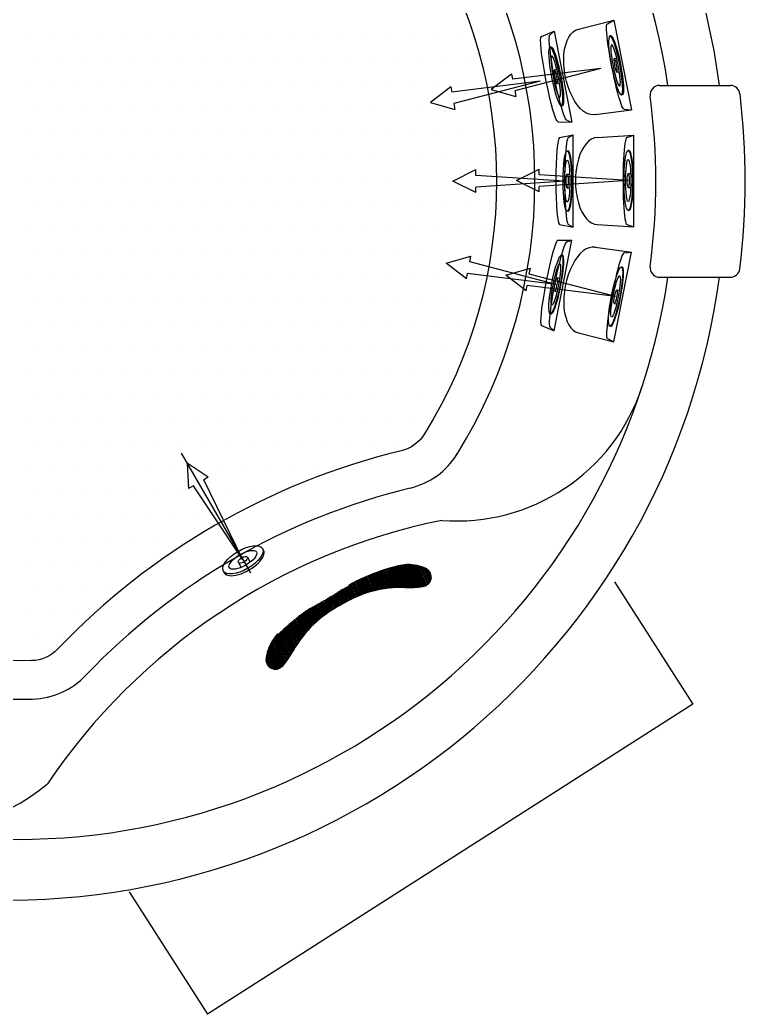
# Model space of a CAD drawing. Header units: millimetres. Extents: x -1265.24 to -1263.72, y 2199.3 to 2201.04.
# Drawn here: x -1264.475 to -1263.719, y 2199.305 to 2200.341 of the extents above; entities that cross this region are included whole.
import ezdxf

# ---------------------------------------------------------------- set-up
doc = ezdxf.new("R2010")
doc.units = ezdxf.units.MM
doc.header["$LTSCALE"] = 10
doc.linetypes.add('HIDDEN', pattern=[0.375, 0.25, -0.125])
for name, color, linetype in [('CONTOR05', 7, 'Continuous'), ('jacuzzi', 1, 'Continuous'), ('LCOTA02', 1, 'Continuous')]:
    doc.layers.add(name, color=color, linetype=linetype)

# ---------------------------------------------------------------- blocks, each defined once
blk = doc.blocks.new('A$C37FA7AEC')
at = {"layer": 'LCOTA02'}
for p, q in [((1.014, 4.714), (1.226, 4.714)), ((1.226, 2.901), (0.633, 2.901)), ((1.226, 1.813), (0.633, 1.813)), ((1.014, 0), (1.226, 0))]:
    blk.add_line(p, q, dxfattribs=at)
for centre, major_axis, ratio, start_param, end_param in [((1.014, 2.357), (0, 2.357), 0.431953, 6.283185, 9.424778), ((1.226, 2.357), (0, -0.544), 0.461888, -3.141592653589793, 3.141592653589793)]:
    blk.add_ellipse(centre, major_axis=major_axis, ratio=ratio, start_param=start_param, end_param=end_param, dxfattribs=at)
for major_axis, ratio in [((0, 2.357), 0.431953), ((0, 1.646), 0.381644)]:
    blk.add_ellipse((1.226, 2.357), major_axis=major_axis, ratio=ratio, dxfattribs=at)
blk = doc.blocks.new('A$C6134645C')
at = {"layer": 'CONTOR05', "rotation": 179.9999999999999}
blk.add_blockref('A$C37FA7AEC', (2.243, 4.714), dxfattribs=at)

msp = doc.modelspace()

# ---------------------------------------------------------------- linework, layer by layer
at = {"layer": 'jacuzzi'}
for p, q in [((-1263.8929, 2200.3315), (-1263.8559, 2200.3411)), ((-1263.8627, 2200.3373), (-1263.8559, 2200.3411)), ((-1263.8559, 2200.3411), (-1263.8377, 2200.2474)), ((-1264.4686, 2200.3207), (-1264.4686, 2200.3207)), ((-1264.4436, 2200.3207), (-1264.4436, 2200.3207)), ((-1264.4186, 2200.3207), (-1264.4186, 2200.3207)), ((-1264.3936, 2200.3207), (-1264.3936, 2200.3207)), ((-1264.3686, 2200.3207), (-1264.3686, 2200.3207)), ((-1264.3436, 2200.3207), (-1264.3436, 2200.3207)), ((-1264.3186, 2200.3207), (-1264.3186, 2200.3207)), ((-1264.2936, 2200.3207), (-1264.2936, 2200.3207)), ((-1264.2686, 2200.3207), (-1264.2686, 2200.3207)), ((-1264.2436, 2200.3207), (-1264.2436, 2200.3207)), ((-1264.2186, 2200.3207), (-1264.2186, 2200.3207)), ((-1264.1936, 2200.3207), (-1264.1936, 2200.3207)), ((-1264.1686, 2200.3207), (-1264.1686, 2200.3207)), ((-1264.1436, 2200.3207), (-1264.1436, 2200.3207)), ((-1264.1186, 2200.3207), (-1264.1186, 2200.3207)), ((-1264.0936, 2200.3207), (-1264.0936, 2200.3207)), ((-1264.0686, 2200.3207), (-1264.0686, 2200.3207)), ((-1264.0436, 2200.3207), (-1264.0436, 2200.3207)), ((-1264.0186, 2200.3207), (-1264.0186, 2200.3207)), ((-1263.9314, 2200.324), (-1263.9182, 2200.3295)), ((-1263.9224, 2200.3257), (-1263.9182, 2200.3295)), ((-1263.9182, 2200.3295), (-1263.8998, 2200.2348)), ((-1264.4561, 2200.2957), (-1264.4561, 2200.2957)), ((-1264.4311, 2200.2957), (-1264.4311, 2200.2957)), ((-1264.4061, 2200.2957), (-1264.4061, 2200.2957)), ((-1264.3811, 2200.2957), (-1264.3811, 2200.2957)), ((-1264.3561, 2200.2957), (-1264.3561, 2200.2957)), ((-1264.3311, 2200.2957), (-1264.3311, 2200.2957)), ((-1264.3061, 2200.2957), (-1264.3061, 2200.2957)), ((-1264.2811, 2200.2957), (-1264.2811, 2200.2957)), ((-1264.2561, 2200.2957), (-1264.2561, 2200.2957)), ((-1264.2311, 2200.2957), (-1264.2311, 2200.2957)), ((-1264.2061, 2200.2957), (-1264.2061, 2200.2957)), ((-1264.1811, 2200.2957), (-1264.1811, 2200.2957)), ((-1264.1561, 2200.2957), (-1264.1561, 2200.2957)), ((-1264.1311, 2200.2957), (-1264.1311, 2200.2957)), ((-1264.1061, 2200.2957), (-1264.1061, 2200.2957)), ((-1264.0811, 2200.2957), (-1264.0811, 2200.2957)), ((-1264.0561, 2200.2957), (-1264.0561, 2200.2957)), ((-1264.0311, 2200.2957), (-1264.0311, 2200.2957)), ((-1264.0061, 2200.2957), (-1264.0061, 2200.2957)), ((-1263.8695, 2200.2908), (-1263.9616, 2200.2794)), ((-1263.8695, 2200.2908), (-1263.9593, 2200.2673)), ((-1263.9626, 2200.2847), (-1263.9838, 2200.2686)), ((-1263.9626, 2200.2847), (-1263.9616, 2200.2794)), ((-1264.4686, 2200.2707), (-1264.4686, 2200.2707)), ((-1264.4436, 2200.2707), (-1264.4436, 2200.2707)), ((-1264.4186, 2200.2707), (-1264.4186, 2200.2707)), ((-1264.3936, 2200.2707), (-1264.3936, 2200.2707)), ((-1264.3686, 2200.2707), (-1264.3686, 2200.2707)), ((-1264.3436, 2200.2707), (-1264.3436, 2200.2707)), ((-1264.3186, 2200.2707), (-1264.3186, 2200.2707)), ((-1264.2936, 2200.2707), (-1264.2936, 2200.2707)), ((-1264.2686, 2200.2707), (-1264.2686, 2200.2707)), ((-1264.2436, 2200.2707), (-1264.2436, 2200.2707)), ((-1264.2186, 2200.2707), (-1264.2186, 2200.2707)), ((-1264.1936, 2200.2707), (-1264.1936, 2200.2707)), ((-1264.1686, 2200.2707), (-1264.1686, 2200.2707)), ((-1264.1436, 2200.2707), (-1264.1436, 2200.2707)), ((-1264.1186, 2200.2707), (-1264.1186, 2200.2707)), ((-1264.0936, 2200.2707), (-1264.0936, 2200.2707)), ((-1264.0686, 2200.2707), (-1264.0686, 2200.2707)), ((-1264.026, 2200.2714), (-1264.0472, 2200.2553)), ((-1264.0436, 2200.2707), (-1264.0436, 2200.2707)), ((-1264.026, 2200.2714), (-1264.025, 2200.2661)), ((-1263.9329, 2200.2775), (-1264.025, 2200.2661)), ((-1263.9329, 2200.2775), (-1264.0227, 2200.254)), ((-1264.0186, 2200.2707), (-1264.0186, 2200.2707)), ((-1263.9936, 2200.2707), (-1263.9936, 2200.2707)), ((-1263.9838, 2200.2686), (-1263.9582, 2200.2613)), ((-1263.8083, 2200.273), (-1263.7346, 2200.273)), ((-1263.9593, 2200.2673), (-1263.9582, 2200.2613)), ((-1264.0472, 2200.2553), (-1264.0216, 2200.248)), ((-1264.0227, 2200.254), (-1264.0216, 2200.248)), ((-1263.8756, 2200.2425), (-1263.8377, 2200.2474)), ((-1263.8454, 2200.2483), (-1263.8377, 2200.2474)), ((-1264.4561, 2200.2457), (-1264.4561, 2200.2457)), ((-1264.4311, 2200.2457), (-1264.4311, 2200.2457)), ((-1264.4061, 2200.2457), (-1264.4061, 2200.2457)), ((-1264.3811, 2200.2457), (-1264.3811, 2200.2457)), ((-1264.3561, 2200.2457), (-1264.3561, 2200.2457)), ((-1264.3311, 2200.2457), (-1264.3311, 2200.2457)), ((-1264.3061, 2200.2457), (-1264.3061, 2200.2457)), ((-1264.2811, 2200.2457), (-1264.2811, 2200.2457)), ((-1264.2561, 2200.2457), (-1264.2561, 2200.2457)), ((-1264.2311, 2200.2457), (-1264.2311, 2200.2457)), ((-1264.2061, 2200.2457), (-1264.2061, 2200.2457)), ((-1264.1811, 2200.2457), (-1264.1811, 2200.2457)), ((-1264.1561, 2200.2457), (-1264.1561, 2200.2457)), ((-1264.1311, 2200.2457), (-1264.1311, 2200.2457)), ((-1264.1061, 2200.2457), (-1264.1061, 2200.2457)), ((-1264.0811, 2200.2457), (-1264.0811, 2200.2457)), ((-1264.0561, 2200.2457), (-1264.0561, 2200.2457)), ((-1264.0311, 2200.2457), (-1264.0311, 2200.2457)), ((-1264.0061, 2200.2457), (-1264.0061, 2200.2457)), ((-1263.9141, 2200.235), (-1263.8998, 2200.2348)), ((-1263.9051, 2200.2367), (-1263.8998, 2200.2348)), ((-1264.4686, 2200.2207), (-1264.4686, 2200.2207)), ((-1264.4436, 2200.2207), (-1264.4436, 2200.2207)), ((-1264.4186, 2200.2207), (-1264.4186, 2200.2207)), ((-1264.3936, 2200.2207), (-1264.3936, 2200.2207)), ((-1264.3686, 2200.2207), (-1264.3686, 2200.2207)), ((-1264.3436, 2200.2207), (-1264.3436, 2200.2207)), ((-1264.3186, 2200.2207), (-1264.3186, 2200.2207)), ((-1264.2936, 2200.2207), (-1264.2936, 2200.2207)), ((-1264.2686, 2200.2207), (-1264.2686, 2200.2207)), ((-1264.2436, 2200.2207), (-1264.2436, 2200.2207)), ((-1264.2186, 2200.2207), (-1264.2186, 2200.2207)), ((-1264.1936, 2200.2207), (-1264.1936, 2200.2207)), ((-1264.1686, 2200.2207), (-1264.1686, 2200.2207)), ((-1264.1436, 2200.2207), (-1264.1436, 2200.2207)), ((-1264.1186, 2200.2207), (-1264.1186, 2200.2207)), ((-1264.0936, 2200.2207), (-1264.0936, 2200.2207)), ((-1264.0686, 2200.2207), (-1264.0686, 2200.2207)), ((-1264.0436, 2200.2207), (-1264.0436, 2200.2207)), ((-1264.0186, 2200.2207), (-1264.0186, 2200.2207)), ((-1263.9936, 2200.2207), (-1263.9936, 2200.2207)), ((-1263.9125, 2200.2187), (-1263.8985, 2200.2216)), ((-1263.9034, 2200.2187), (-1263.8985, 2200.2216)), ((-1263.8985, 2200.1251), (-1263.8985, 2200.2216)), ((-1263.8733, 2200.2187), (-1263.8351, 2200.221)), ((-1263.8425, 2200.2187), (-1263.8351, 2200.221)), ((-1263.8351, 2200.1256), (-1263.8351, 2200.221)), ((-1264.4561, 2200.1957), (-1264.4561, 2200.1957)), ((-1264.4311, 2200.1957), (-1264.4311, 2200.1957)), ((-1264.4061, 2200.1957), (-1264.4061, 2200.1957)), ((-1264.3811, 2200.1957), (-1264.3811, 2200.1957)), ((-1264.3561, 2200.1957), (-1264.3561, 2200.1957)), ((-1264.3311, 2200.1957), (-1264.3311, 2200.1957)), ((-1264.3061, 2200.1957), (-1264.3061, 2200.1957)), ((-1264.2811, 2200.1957), (-1264.2811, 2200.1957)), ((-1264.2561, 2200.1957), (-1264.2561, 2200.1957)), ((-1264.2311, 2200.1957), (-1264.2311, 2200.1957)), ((-1264.2061, 2200.1957), (-1264.2061, 2200.1957)), ((-1264.1811, 2200.1957), (-1264.1811, 2200.1957)), ((-1264.1561, 2200.1957), (-1264.1561, 2200.1957)), ((-1264.1311, 2200.1957), (-1264.1311, 2200.1957)), ((-1264.1061, 2200.1957), (-1264.1061, 2200.1957)), ((-1264.0811, 2200.1957), (-1264.0811, 2200.1957)), ((-1264.0561, 2200.1957), (-1264.0561, 2200.1957)), ((-1264.0311, 2200.1957), (-1264.0311, 2200.1957)), ((-1264.0061, 2200.1957), (-1264.0061, 2200.1957)), ((-1264.0238, 2200.1733), (-1264, 2200.1853)), ((-1264, 2200.1792), (-1264, 2200.1853)), ((-1263.9576, 2200.1738), (-1263.9338, 2200.1858)), ((-1263.9338, 2200.1797), (-1263.9338, 2200.1858)), ((-1263.9073, 2200.1733), (-1264, 2200.1792)), ((-1263.8411, 2200.1738), (-1263.9338, 2200.1797)), ((-1264.4686, 2200.1707), (-1264.4686, 2200.1707)), ((-1264.4436, 2200.1707), (-1264.4436, 2200.1707)), ((-1264.4186, 2200.1707), (-1264.4186, 2200.1707)), ((-1264.3936, 2200.1707), (-1264.3936, 2200.1707)), ((-1264.3686, 2200.1707), (-1264.3686, 2200.1707)), ((-1264.3436, 2200.1707), (-1264.3436, 2200.1707)), ((-1264.3186, 2200.1707), (-1264.3186, 2200.1707)), ((-1264.2936, 2200.1707), (-1264.2936, 2200.1707)), ((-1264.2686, 2200.1707), (-1264.2686, 2200.1707)), ((-1264.2436, 2200.1707), (-1264.2436, 2200.1707)), ((-1264.2186, 2200.1707), (-1264.2186, 2200.1707)), ((-1264.1936, 2200.1707), (-1264.1936, 2200.1707)), ((-1264.1686, 2200.1707), (-1264.1686, 2200.1707)), ((-1264.1436, 2200.1707), (-1264.1436, 2200.1707)), ((-1264.1186, 2200.1707), (-1264.1186, 2200.1707)), ((-1264.0936, 2200.1707), (-1264.0936, 2200.1707)), ((-1263.9999, 2200.1615), (-1264.0238, 2200.1733)), ((-1263.9073, 2200.1733), (-1263.9999, 2200.167)), ((-1263.9999, 2200.1615), (-1263.9999, 2200.167)), ((-1263.9337, 2200.162), (-1263.9576, 2200.1738)), ((-1263.8411, 2200.1738), (-1263.9337, 2200.1675)), ((-1263.9337, 2200.162), (-1263.9337, 2200.1675)), ((-1264.4561, 2200.1457), (-1264.4561, 2200.1457)), ((-1264.4311, 2200.1457), (-1264.4311, 2200.1457)), ((-1264.4061, 2200.1457), (-1264.4061, 2200.1457)), ((-1264.3811, 2200.1457), (-1264.3811, 2200.1457)), ((-1264.3561, 2200.1457), (-1264.3561, 2200.1457)), ((-1264.3311, 2200.1457), (-1264.3311, 2200.1457)), ((-1264.3061, 2200.1457), (-1264.3061, 2200.1457)), ((-1264.2811, 2200.1457), (-1264.2811, 2200.1457)), ((-1264.2561, 2200.1457), (-1264.2561, 2200.1457)), ((-1264.2311, 2200.1457), (-1264.2311, 2200.1457)), ((-1264.2061, 2200.1457), (-1264.2061, 2200.1457)), ((-1264.1811, 2200.1457), (-1264.1811, 2200.1457)), ((-1264.1561, 2200.1457), (-1264.1561, 2200.1457)), ((-1264.1311, 2200.1457), (-1264.1311, 2200.1457)), ((-1264.1061, 2200.1457), (-1264.1061, 2200.1457)), ((-1264.0811, 2200.1457), (-1264.0811, 2200.1457)), ((-1264.0561, 2200.1457), (-1264.0561, 2200.1457)), ((-1264.0311, 2200.1457), (-1264.0311, 2200.1457)), ((-1264.0061, 2200.1457), (-1264.0061, 2200.1457)), ((-1263.9125, 2200.128), (-1263.8985, 2200.1251)), ((-1263.9034, 2200.128), (-1263.8985, 2200.1251)), ((-1263.8733, 2200.128), (-1263.8351, 2200.1256)), ((-1263.8425, 2200.128), (-1263.8351, 2200.1256)), ((-1264.4686, 2200.1207), (-1264.4686, 2200.1207)), ((-1264.4436, 2200.1207), (-1264.4436, 2200.1207)), ((-1264.4186, 2200.1207), (-1264.4186, 2200.1207)), ((-1264.3936, 2200.1207), (-1264.3936, 2200.1207)), ((-1264.3686, 2200.1207), (-1264.3686, 2200.1207)), ((-1264.3436, 2200.1207), (-1264.3436, 2200.1207)), ((-1264.3186, 2200.1207), (-1264.3186, 2200.1207)), ((-1264.2936, 2200.1207), (-1264.2936, 2200.1207)), ((-1264.2686, 2200.1207), (-1264.2686, 2200.1207)), ((-1264.2436, 2200.1207), (-1264.2436, 2200.1207)), ((-1264.2186, 2200.1207), (-1264.2186, 2200.1207)), ((-1264.1936, 2200.1207), (-1264.1936, 2200.1207)), ((-1264.1686, 2200.1207), (-1264.1686, 2200.1207)), ((-1264.1436, 2200.1207), (-1264.1436, 2200.1207)), ((-1264.1186, 2200.1207), (-1264.1186, 2200.1207)), ((-1264.0936, 2200.1207), (-1264.0936, 2200.1207)), ((-1264.0686, 2200.1207), (-1264.0686, 2200.1207)), ((-1264.0436, 2200.1207), (-1264.0436, 2200.1207)), ((-1264.0186, 2200.1207), (-1264.0186, 2200.1207)), ((-1263.9936, 2200.1207), (-1263.9936, 2200.1207)), ((-1263.9182, 2200.0171), (-1263.8998, 2200.1118)), ((-1263.9141, 2200.1117), (-1263.8998, 2200.1118)), ((-1263.9051, 2200.1099), (-1263.8998, 2200.1118)), ((-1263.8756, 2200.1042), (-1263.8377, 2200.0992)), ((-1264.4561, 2200.0957), (-1264.4561, 2200.0957)), ((-1264.4311, 2200.0957), (-1264.4311, 2200.0957)), ((-1264.4061, 2200.0957), (-1264.4061, 2200.0957)), ((-1264.3811, 2200.0957), (-1264.3811, 2200.0957)), ((-1264.3561, 2200.0957), (-1264.3561, 2200.0957)), ((-1264.3311, 2200.0957), (-1264.3311, 2200.0957)), ((-1264.3061, 2200.0957), (-1264.3061, 2200.0957)), ((-1264.2811, 2200.0957), (-1264.2811, 2200.0957)), ((-1264.2561, 2200.0957), (-1264.2561, 2200.0957)), ((-1264.2311, 2200.0957), (-1264.2311, 2200.0957)), ((-1264.2061, 2200.0957), (-1264.2061, 2200.0957)), ((-1264.1811, 2200.0957), (-1264.1811, 2200.0957)), ((-1264.1561, 2200.0957), (-1264.1561, 2200.0957)), ((-1264.1311, 2200.0957), (-1264.1311, 2200.0957)), ((-1264.1061, 2200.0957), (-1264.1061, 2200.0957)), ((-1264.0811, 2200.0957), (-1264.0811, 2200.0957)), ((-1264.0561, 2200.0957), (-1264.0561, 2200.0957)), ((-1264.0311, 2200.0957), (-1264.0311, 2200.0957)), ((-1264.0307, 2200.0876), (-1264.0051, 2200.0949)), ((-1264.0062, 2200.0889), (-1264.0051, 2200.0949)), ((-1264.0061, 2200.0957), (-1264.0061, 2200.0957)), ((-1263.8559, 2200.0055), (-1263.8377, 2200.0992)), ((-1263.8454, 2200.0983), (-1263.8377, 2200.0992)), ((-1264.0095, 2200.0715), (-1264.0307, 2200.0876)), ((-1263.9164, 2200.0654), (-1264.0062, 2200.0889)), ((-1263.9685, 2200.075), (-1263.9429, 2200.0823)), ((-1263.9441, 2200.0763), (-1263.9429, 2200.0823)), ((-1264.0095, 2200.0715), (-1264.0085, 2200.0769)), ((-1263.9164, 2200.0654), (-1264.0085, 2200.0769)), ((-1263.9473, 2200.0589), (-1263.9685, 2200.075)), ((-1263.8542, 2200.0528), (-1263.9441, 2200.0763)), ((-1263.8083, 2200.073), (-1263.7347, 2200.073)), ((-1264.4686, 2200.0707), (-1264.4686, 2200.0707)), ((-1264.4436, 2200.0707), (-1264.4436, 2200.0707)), ((-1264.4186, 2200.0707), (-1264.4186, 2200.0707)), ((-1264.3936, 2200.0707), (-1264.3936, 2200.0707)), ((-1264.3686, 2200.0707), (-1264.3686, 2200.0707)), ((-1264.3436, 2200.0707), (-1264.3436, 2200.0707)), ((-1264.3186, 2200.0707), (-1264.3186, 2200.0707)), ((-1264.2936, 2200.0707), (-1264.2936, 2200.0707)), ((-1264.2686, 2200.0707), (-1264.2686, 2200.0707)), ((-1264.2436, 2200.0707), (-1264.2436, 2200.0707)), ((-1264.2186, 2200.0707), (-1264.2186, 2200.0707)), ((-1264.1936, 2200.0707), (-1264.1936, 2200.0707)), ((-1264.1686, 2200.0707), (-1264.1686, 2200.0707)), ((-1264.1436, 2200.0707), (-1264.1436, 2200.0707)), ((-1264.1186, 2200.0707), (-1264.1186, 2200.0707)), ((-1264.0936, 2200.0707), (-1264.0936, 2200.0707)), ((-1264.0686, 2200.0707), (-1264.0686, 2200.0707)), ((-1264.0436, 2200.0707), (-1264.0436, 2200.0707)), ((-1264.0186, 2200.0707), (-1264.0186, 2200.0707)), ((-1263.9936, 2200.0707), (-1263.9936, 2200.0707)), ((-1263.9473, 2200.0589), (-1263.9463, 2200.0643)), ((-1263.8542, 2200.0528), (-1263.9463, 2200.0643)), ((-1264.4561, 2200.0457), (-1264.4561, 2200.0457)), ((-1264.4311, 2200.0457), (-1264.4311, 2200.0457)), ((-1264.4061, 2200.0457), (-1264.4061, 2200.0457)), ((-1264.3811, 2200.0457), (-1264.3811, 2200.0457)), ((-1264.3561, 2200.0457), (-1264.3561, 2200.0457)), ((-1264.3311, 2200.0457), (-1264.3311, 2200.0457)), ((-1264.3061, 2200.0457), (-1264.3061, 2200.0457)), ((-1264.2811, 2200.0457), (-1264.2811, 2200.0457)), ((-1264.2561, 2200.0457), (-1264.2561, 2200.0457)), ((-1264.2311, 2200.0457), (-1264.2311, 2200.0457)), ((-1264.2061, 2200.0457), (-1264.2061, 2200.0457)), ((-1264.1811, 2200.0457), (-1264.1811, 2200.0457)), ((-1264.1561, 2200.0457), (-1264.1561, 2200.0457)), ((-1264.1311, 2200.0457), (-1264.1311, 2200.0457)), ((-1264.1061, 2200.0457), (-1264.1061, 2200.0457)), ((-1264.0811, 2200.0457), (-1264.0811, 2200.0457)), ((-1264.0561, 2200.0457), (-1264.0561, 2200.0457)), ((-1264.0311, 2200.0457), (-1264.0311, 2200.0457)), ((-1264.0061, 2200.0457), (-1264.0061, 2200.0457)), ((-1264.4686, 2200.0207), (-1264.4686, 2200.0207)), ((-1264.4436, 2200.0207), (-1264.4436, 2200.0207)), ((-1264.4186, 2200.0207), (-1264.4186, 2200.0207)), ((-1264.3936, 2200.0207), (-1264.3936, 2200.0207)), ((-1264.3686, 2200.0207), (-1264.3686, 2200.0207)), ((-1264.3436, 2200.0207), (-1264.3436, 2200.0207)), ((-1264.3186, 2200.0207), (-1264.3186, 2200.0207)), ((-1264.2936, 2200.0207), (-1264.2936, 2200.0207)), ((-1264.2686, 2200.0207), (-1264.2686, 2200.0207)), ((-1264.2436, 2200.0207), (-1264.2436, 2200.0207)), ((-1264.2186, 2200.0207), (-1264.2186, 2200.0207)), ((-1264.1936, 2200.0207), (-1264.1936, 2200.0207)), ((-1264.1686, 2200.0207), (-1264.1686, 2200.0207)), ((-1264.1436, 2200.0207), (-1264.1436, 2200.0207)), ((-1264.1186, 2200.0207), (-1264.1186, 2200.0207)), ((-1264.0936, 2200.0207), (-1264.0936, 2200.0207)), ((-1264.0686, 2200.0207), (-1264.0686, 2200.0207)), ((-1264.0436, 2200.0207), (-1264.0436, 2200.0207)), ((-1264.0186, 2200.0207), (-1264.0186, 2200.0207)), ((-1263.9314, 2200.0226), (-1263.9182, 2200.0171)), ((-1263.9224, 2200.0209), (-1263.9182, 2200.0171)), ((-1263.8929, 2200.0152), (-1263.8559, 2200.0055)), ((-1263.8627, 2200.0093), (-1263.8559, 2200.0055)), ((-1264.4561, 2199.9957), (-1264.4561, 2199.9957)), ((-1264.4311, 2199.9957), (-1264.4311, 2199.9957)), ((-1264.4061, 2199.9957), (-1264.4061, 2199.9957)), ((-1264.3811, 2199.9957), (-1264.3811, 2199.9957)), ((-1264.3561, 2199.9957), (-1264.3561, 2199.9957)), ((-1264.3311, 2199.9957), (-1264.3311, 2199.9957)), ((-1264.3061, 2199.9957), (-1264.3061, 2199.9957)), ((-1264.2811, 2199.9957), (-1264.2811, 2199.9957)), ((-1264.2561, 2199.9957), (-1264.2561, 2199.9957)), ((-1264.2311, 2199.9957), (-1264.2311, 2199.9957)), ((-1264.2061, 2199.9957), (-1264.2061, 2199.9957)), ((-1264.1811, 2199.9957), (-1264.1811, 2199.9957)), ((-1264.1561, 2199.9957), (-1264.1561, 2199.9957)), ((-1264.1311, 2199.9957), (-1264.1311, 2199.9957)), ((-1264.1061, 2199.9957), (-1264.1061, 2199.9957)), ((-1264.0811, 2199.9957), (-1264.0811, 2199.9957)), ((-1264.0561, 2199.9957), (-1264.0561, 2199.9957)), ((-1264.0311, 2199.9957), (-1264.0311, 2199.9957)), ((-1264.4686, 2199.9707), (-1264.4686, 2199.9707)), ((-1264.4436, 2199.9707), (-1264.4436, 2199.9707)), ((-1264.4186, 2199.9707), (-1264.4186, 2199.9707)), ((-1264.3936, 2199.9707), (-1264.3936, 2199.9707)), ((-1264.3686, 2199.9707), (-1264.3686, 2199.9707)), ((-1264.3436, 2199.9707), (-1264.3436, 2199.9707)), ((-1264.3186, 2199.9707), (-1264.3186, 2199.9707)), ((-1264.2936, 2199.9707), (-1264.2936, 2199.9707)), ((-1264.2686, 2199.9707), (-1264.2686, 2199.9707)), ((-1264.2436, 2199.9707), (-1264.2436, 2199.9707)), ((-1264.2186, 2199.9707), (-1264.2186, 2199.9707)), ((-1264.1936, 2199.9707), (-1264.1936, 2199.9707)), ((-1264.1686, 2199.9707), (-1264.1686, 2199.9707)), ((-1264.1436, 2199.9707), (-1264.1436, 2199.9707)), ((-1264.1186, 2199.9707), (-1264.1186, 2199.9707)), ((-1264.0936, 2199.9707), (-1264.0936, 2199.9707)), ((-1264.0686, 2199.9707), (-1264.0686, 2199.9707)), ((-1264.0436, 2199.9707), (-1264.0436, 2199.9707)), ((-1264.4561, 2199.9457), (-1264.4561, 2199.9457)), ((-1264.4311, 2199.9457), (-1264.4311, 2199.9457)), ((-1264.4061, 2199.9457), (-1264.4061, 2199.9457)), ((-1264.3811, 2199.9457), (-1264.3811, 2199.9457)), ((-1264.3561, 2199.9457), (-1264.3561, 2199.9457)), ((-1264.3311, 2199.9457), (-1264.3311, 2199.9457)), ((-1264.3061, 2199.9457), (-1264.3061, 2199.9457)), ((-1264.2811, 2199.9457), (-1264.2811, 2199.9457)), ((-1264.2561, 2199.9457), (-1264.2561, 2199.9457)), ((-1264.2311, 2199.9457), (-1264.2311, 2199.9457)), ((-1264.2061, 2199.9457), (-1264.2061, 2199.9457)), ((-1264.1811, 2199.9457), (-1264.1811, 2199.9457)), ((-1264.1561, 2199.9457), (-1264.1561, 2199.9457)), ((-1264.1311, 2199.9457), (-1264.1311, 2199.9457)), ((-1264.1061, 2199.9457), (-1264.1061, 2199.9457)), ((-1264.0811, 2199.9457), (-1264.0811, 2199.9457)), ((-1264.0561, 2199.9457), (-1264.0561, 2199.9457)), ((-1264.4686, 2199.9207), (-1264.4686, 2199.9207)), ((-1264.4436, 2199.9207), (-1264.4436, 2199.9207)), ((-1264.4186, 2199.9207), (-1264.4186, 2199.9207)), ((-1264.3936, 2199.9207), (-1264.3936, 2199.9207)), ((-1264.3686, 2199.9207), (-1264.3686, 2199.9207)), ((-1264.3436, 2199.9207), (-1264.3436, 2199.9207)), ((-1264.3186, 2199.9207), (-1264.3186, 2199.9207)), ((-1264.2936, 2199.9207), (-1264.2936, 2199.9207)), ((-1264.2686, 2199.9207), (-1264.2686, 2199.9207)), ((-1264.2436, 2199.9207), (-1264.2436, 2199.9207)), ((-1264.2186, 2199.9207), (-1264.2186, 2199.9207)), ((-1264.1936, 2199.9207), (-1264.1936, 2199.9207)), ((-1264.1686, 2199.9207), (-1264.1686, 2199.9207)), ((-1264.1436, 2199.9207), (-1264.1436, 2199.9207)), ((-1264.1186, 2199.9207), (-1264.1186, 2199.9207)), ((-1264.0936, 2199.9207), (-1264.0936, 2199.9207)), ((-1264.0686, 2199.9207), (-1264.0686, 2199.9207)), ((-1264.4561, 2199.8957), (-1264.4561, 2199.8957)), ((-1264.4311, 2199.8957), (-1264.4311, 2199.8957)), ((-1264.4061, 2199.8957), (-1264.4061, 2199.8957)), ((-1264.3811, 2199.8957), (-1264.3811, 2199.8957)), ((-1264.3561, 2199.8957), (-1264.3561, 2199.8957)), ((-1264.3311, 2199.8957), (-1264.3311, 2199.8957)), ((-1264.3061, 2199.8957), (-1264.3061, 2199.8957)), ((-1264.2811, 2199.8957), (-1264.2811, 2199.8957)), ((-1264.2561, 2199.8957), (-1264.2561, 2199.8957)), ((-1264.2311, 2199.8957), (-1264.2311, 2199.8957)), ((-1264.2061, 2199.8957), (-1264.2061, 2199.8957)), ((-1264.1811, 2199.8957), (-1264.1811, 2199.8957)), ((-1264.1561, 2199.8957), (-1264.1561, 2199.8957)), ((-1264.1311, 2199.8957), (-1264.1311, 2199.8957)), ((-1264.1061, 2199.8957), (-1264.1061, 2199.8957)), ((-1264.0811, 2199.8957), (-1264.0811, 2199.8957)), ((-1264.3067, 2199.8896), (-1264.2347, 2199.7649)), ((-1264.3007, 2199.8792), (-1264.2992, 2199.8526)), ((-1264.2786, 2199.8644), (-1264.3007, 2199.8792)), ((-1264.4686, 2199.8707), (-1264.4686, 2199.8707)), ((-1264.4436, 2199.8707), (-1264.4436, 2199.8707)), ((-1264.4186, 2199.8707), (-1264.4186, 2199.8707)), ((-1264.3936, 2199.8707), (-1264.3936, 2199.8707)), ((-1264.3686, 2199.8707), (-1264.3686, 2199.8707)), ((-1264.3436, 2199.8707), (-1264.3436, 2199.8707)), ((-1264.3186, 2199.8707), (-1264.3186, 2199.8707)), ((-1264.2936, 2199.8707), (-1264.2936, 2199.8707)), ((-1264.2786, 2199.8644), (-1264.2833, 2199.8617)), ((-1264.2686, 2199.8707), (-1264.2686, 2199.8707)), ((-1264.2436, 2199.8707), (-1264.2436, 2199.8707)), ((-1264.2186, 2199.8707), (-1264.2186, 2199.8707)), ((-1264.1936, 2199.8707), (-1264.1936, 2199.8707)), ((-1264.1686, 2199.8707), (-1264.1686, 2199.8707)), ((-1264.2939, 2199.8557), (-1264.2992, 2199.8526)), ((-1264.2425, 2199.7784), (-1264.2939, 2199.8557)), ((-1264.2425, 2199.7784), (-1264.2833, 2199.8617)), ((-1264.4561, 2199.8457), (-1264.4561, 2199.8457)), ((-1264.4311, 2199.8457), (-1264.4311, 2199.8457)), ((-1264.4061, 2199.8457), (-1264.4061, 2199.8457)), ((-1264.3811, 2199.8457), (-1264.3811, 2199.8457)), ((-1264.3561, 2199.8457), (-1264.3561, 2199.8457)), ((-1264.3311, 2199.8457), (-1264.3311, 2199.8457)), ((-1264.3061, 2199.8457), (-1264.3061, 2199.8457)), ((-1264.2811, 2199.8457), (-1264.2811, 2199.8457)), ((-1264.2561, 2199.8457), (-1264.2561, 2199.8457)), ((-1264.2311, 2199.8457), (-1264.2311, 2199.8457)), ((-1264.4686, 2199.8207), (-1264.4686, 2199.8207)), ((-1264.4436, 2199.8207), (-1264.4436, 2199.8207)), ((-1264.4186, 2199.8207), (-1264.4186, 2199.8207)), ((-1264.3936, 2199.8207), (-1264.3936, 2199.8207)), ((-1264.3686, 2199.8207), (-1264.3686, 2199.8207)), ((-1264.3436, 2199.8207), (-1264.3436, 2199.8207)), ((-1264.3186, 2199.8207), (-1264.3186, 2199.8207)), ((-1264.2936, 2199.8207), (-1264.2936, 2199.8207)), ((-1264.2686, 2199.8207), (-1264.2686, 2199.8207)), ((-1264.4561, 2199.7957), (-1264.4561, 2199.7957)), ((-1264.4311, 2199.7957), (-1264.4311, 2199.7957)), ((-1264.4061, 2199.7957), (-1264.4061, 2199.7957)), ((-1264.3811, 2199.7957), (-1264.3811, 2199.7957)), ((-1264.3561, 2199.7957), (-1264.3561, 2199.7957)), ((-1264.3311, 2199.7957), (-1264.3311, 2199.7957)), ((-1264.3061, 2199.7957), (-1264.3061, 2199.7957)), ((-1264.2378, 2199.7811), (-1264.2348, 2199.776)), ((-1264.221, 2199.7883), (-1264.2221, 2199.7902)), ((-1264.4686, 2199.7707), (-1264.4686, 2199.7707)), ((-1264.4436, 2199.7707), (-1264.4436, 2199.7707)), ((-1264.4186, 2199.7707), (-1264.4186, 2199.7707)), ((-1264.3936, 2199.7707), (-1264.3936, 2199.7707)), ((-1264.3686, 2199.7707), (-1264.3686, 2199.7707)), ((-1264.3436, 2199.7707), (-1264.3436, 2199.7707)), ((-1264.2472, 2199.7757), (-1264.2442, 2199.7705)), ((-1264.0865, 2199.7706), (-1264.0773, 2199.7495)), ((-1264.0852, 2199.7709), (-1264.0759, 2199.7495)), ((-1264.084, 2199.7712), (-1264.0745, 2199.7494)), ((-1264.0828, 2199.7715), (-1264.0732, 2199.7494)), ((-1264.0816, 2199.7719), (-1264.0718, 2199.7494)), ((-1264.0803, 2199.7722), (-1264.0704, 2199.7494)), ((-1264.0791, 2199.7724), (-1264.0691, 2199.7494)), ((-1264.0778, 2199.7727), (-1264.0677, 2199.7495)), ((-1264.0766, 2199.7729), (-1264.0664, 2199.7495)), ((-1264.0753, 2199.7731), (-1264.0651, 2199.7496)), ((-1264.074, 2199.7732), (-1264.0637, 2199.7496)), ((-1264.0727, 2199.7733), (-1264.0624, 2199.7497)), ((-1264.0713, 2199.7734), (-1264.0611, 2199.7499)), ((-1264.07, 2199.7734), (-1264.0598, 2199.75)), ((-1264.0686, 2199.7734), (-1264.0585, 2199.7501)), ((-1264.0672, 2199.7733), (-1264.0572, 2199.7503)), ((-1264.0658, 2199.7731), (-1264.0559, 2199.7504)), ((-1264.0643, 2199.773), (-1264.0546, 2199.7506)), ((-1264.0629, 2199.7727), (-1264.0534, 2199.7509)), ((-1264.0614, 2199.7725), (-1264.0522, 2199.7513)), ((-1264.0599, 2199.7721), (-1264.0511, 2199.7519)), ((-1264.0583, 2199.7717), (-1264.05, 2199.7526)), ((-1264.0568, 2199.7712), (-1264.0491, 2199.7535)), ((-1264.0552, 2199.7707), (-1264.0482, 2199.7546)), ((-1264.2618, 2199.7648), (-1264.2629, 2199.7666)), ((-1264.116, 2199.7601), (-1264.1094, 2199.7451)), ((-1264.1148, 2199.7606), (-1264.1082, 2199.7454)), ((-1264.1137, 2199.7611), (-1264.107, 2199.7457)), ((-1264.1125, 2199.7616), (-1264.1058, 2199.746)), ((-1264.1114, 2199.7621), (-1264.1045, 2199.7463)), ((-1264.1102, 2199.7625), (-1264.1033, 2199.7466)), ((-1264.1091, 2199.763), (-1264.1021, 2199.7469)), ((-1264.1079, 2199.7635), (-1264.1008, 2199.7471)), ((-1264.1067, 2199.7639), (-1264.0996, 2199.7474)), ((-1264.1056, 2199.7644), (-1264.0983, 2199.7476)), ((-1264.1044, 2199.7648), (-1264.097, 2199.7478)), ((-1264.1032, 2199.7652), (-1264.0958, 2199.7481)), ((-1264.102, 2199.7657), (-1264.0945, 2199.7482)), ((-1264.1009, 2199.7661), (-1264.0932, 2199.7484)), ((-1264.0997, 2199.7665), (-1264.0919, 2199.7486)), ((-1264.0985, 2199.7669), (-1264.0906, 2199.7487)), ((-1264.0973, 2199.7673), (-1264.0893, 2199.7489)), ((-1264.0961, 2199.7677), (-1264.088, 2199.749)), ((-1264.0949, 2199.7681), (-1264.0867, 2199.7491)), ((-1264.0937, 2199.7685), (-1264.0854, 2199.7492)), ((-1264.0925, 2199.7688), (-1264.084, 2199.7493)), ((-1264.0913, 2199.7692), (-1264.0827, 2199.7494)), ((-1264.0901, 2199.7696), (-1264.0814, 2199.7494)), ((-1264.0889, 2199.7699), (-1264.08, 2199.7495)), ((-1264.0877, 2199.7703), (-1264.0787, 2199.7495)), ((-1264.0535, 2199.7701), (-1264.0474, 2199.7559)), ((-1264.0519, 2199.7694), (-1264.0467, 2199.7575)), ((-1264.05, 2199.7683), (-1264.0463, 2199.7597)), ((-1264.136, 2199.7498), (-1264.1304, 2199.7369)), ((-1264.1349, 2199.7504), (-1264.1293, 2199.7375)), ((-1264.1339, 2199.7511), (-1264.1282, 2199.738)), ((-1264.1328, 2199.7517), (-1264.1271, 2199.7385)), ((-1264.1317, 2199.7523), (-1264.1259, 2199.7391)), ((-1264.1306, 2199.7529), (-1264.1248, 2199.7396)), ((-1264.1295, 2199.7535), (-1264.1236, 2199.7401)), ((-1264.1283, 2199.7541), (-1264.1225, 2199.7405)), ((-1264.1272, 2199.7547), (-1264.1213, 2199.741)), ((-1264.1261, 2199.7552), (-1264.1202, 2199.7415)), ((-1264.125, 2199.7558), (-1264.119, 2199.7419)), ((-1264.1239, 2199.7564), (-1264.1178, 2199.7424)), ((-1264.1228, 2199.7569), (-1264.1166, 2199.7428)), ((-1264.1216, 2199.7575), (-1264.1154, 2199.7432)), ((-1264.1205, 2199.758), (-1264.1143, 2199.7436)), ((-1264.1194, 2199.7585), (-1264.1131, 2199.744)), ((-1264.1182, 2199.7591), (-1264.1119, 2199.7443)), ((-1264.1171, 2199.7596), (-1264.1107, 2199.7447)), ((-1264.4561, 2199.7457), (-1264.4561, 2199.7457)), ((-1264.4311, 2199.7457), (-1264.4311, 2199.7457)), ((-1264.4061, 2199.7457), (-1264.4061, 2199.7457)), ((-1264.3811, 2199.7457), (-1264.3811, 2199.7457)), ((-1264.1533, 2199.7394), (-1264.148, 2199.7271)), ((-1264.1522, 2199.74), (-1264.1469, 2199.7277)), ((-1264.1511, 2199.7407), (-1264.1458, 2199.7284)), ((-1264.1501, 2199.7413), (-1264.1447, 2199.729)), ((-1264.149, 2199.742), (-1264.1436, 2199.7296)), ((-1264.1479, 2199.7427), (-1264.1425, 2199.7302)), ((-1264.1469, 2199.7433), (-1264.1414, 2199.7308)), ((-1264.1458, 2199.744), (-1264.1403, 2199.7313)), ((-1264.1447, 2199.7447), (-1264.1392, 2199.732)), ((-1264.1436, 2199.7454), (-1264.1381, 2199.7327)), ((-1264.1426, 2199.7461), (-1264.137, 2199.7333)), ((-1264.1415, 2199.7467), (-1264.136, 2199.7339)), ((-1264.1404, 2199.7473), (-1264.1349, 2199.7346)), ((-1264.1393, 2199.748), (-1264.1338, 2199.7352)), ((-1264.1382, 2199.7486), (-1264.1327, 2199.7358)), ((-1264.1371, 2199.7492), (-1264.1315, 2199.7363)), ((-1264.1708, 2199.7294), (-1264.1646, 2199.7151)), ((-1264.1697, 2199.73), (-1264.1636, 2199.7159)), ((-1264.1686, 2199.7306), (-1264.1626, 2199.7168)), ((-1264.1675, 2199.7312), (-1264.1616, 2199.7176)), ((-1264.1664, 2199.7318), (-1264.1605, 2199.7184)), ((-1264.1653, 2199.7324), (-1264.1595, 2199.7192)), ((-1264.1642, 2199.7331), (-1264.1585, 2199.72)), ((-1264.1631, 2199.7337), (-1264.1575, 2199.7207)), ((-1264.162, 2199.7343), (-1264.1564, 2199.7215)), ((-1264.1609, 2199.7349), (-1264.1554, 2199.7222)), ((-1264.1598, 2199.7355), (-1264.1544, 2199.723)), ((-1264.1587, 2199.7362), (-1264.1533, 2199.7237)), ((-1264.1576, 2199.7368), (-1264.1523, 2199.7244)), ((-1264.1566, 2199.7374), (-1264.1512, 2199.7251)), ((-1264.1555, 2199.7381), (-1264.1501, 2199.7258)), ((-1264.1544, 2199.7387), (-1264.1491, 2199.7264)), ((-1264.4686, 2199.7207), (-1264.4686, 2199.7207)), ((-1264.4436, 2199.7207), (-1264.4436, 2199.7207)), ((-1264.4186, 2199.7207), (-1264.4186, 2199.7207)), ((-1264.1865, 2199.7186), (-1264.1787, 2199.7005)), ((-1264.1855, 2199.7194), (-1264.1778, 2199.7016)), ((-1264.1845, 2199.7202), (-1264.1769, 2199.7026)), ((-1264.1835, 2199.721), (-1264.176, 2199.7037)), ((-1264.1824, 2199.7217), (-1264.1751, 2199.7047)), ((-1264.1814, 2199.7225), (-1264.1741, 2199.7057)), ((-1264.1804, 2199.7233), (-1264.1732, 2199.7067)), ((-1264.1793, 2199.724), (-1264.1723, 2199.7077)), ((-1264.1783, 2199.7247), (-1264.1713, 2199.7087)), ((-1264.1773, 2199.7255), (-1264.1704, 2199.7096)), ((-1264.1762, 2199.7262), (-1264.1694, 2199.7106)), ((-1264.1752, 2199.7269), (-1264.1685, 2199.7115)), ((-1264.1741, 2199.7276), (-1264.1675, 2199.7124)), ((-1264.173, 2199.7283), (-1264.1665, 2199.7133)), ((-1264.1719, 2199.7288), (-1264.1655, 2199.7142)), ((-1264.1985, 2199.7085), (-1264.1887, 2199.686)), ((-1264.1975, 2199.7093), (-1264.188, 2199.6874)), ((-1264.1965, 2199.7102), (-1264.1872, 2199.6887)), ((-1264.1955, 2199.7111), (-1264.1863, 2199.6899)), ((-1264.1946, 2199.712), (-1264.1855, 2199.6912)), ((-1264.1936, 2199.7128), (-1264.1847, 2199.6924)), ((-1264.1926, 2199.7137), (-1264.1839, 2199.6936)), ((-1264.1916, 2199.7145), (-1264.183, 2199.6948)), ((-1264.1906, 2199.7153), (-1264.1822, 2199.696)), ((-1264.1896, 2199.7162), (-1264.1813, 2199.6971)), ((-1264.1886, 2199.717), (-1264.1804, 2199.6983)), ((-1264.1875, 2199.7178), (-1264.1796, 2199.6994)), ((-1264.2089, 2199.698), (-1264.1977, 2199.6721)), ((-1264.208, 2199.6991), (-1264.1968, 2199.6733)), ((-1264.2071, 2199.7001), (-1264.196, 2199.6745)), ((-1264.2062, 2199.701), (-1264.1951, 2199.6757)), ((-1264.2052, 2199.702), (-1264.1943, 2199.6769)), ((-1264.2043, 2199.7029), (-1264.1935, 2199.6781)), ((-1264.2033, 2199.7039), (-1264.1927, 2199.6794)), ((-1264.2024, 2199.7048), (-1264.1919, 2199.6807)), ((-1264.2014, 2199.7057), (-1264.1911, 2199.682)), ((-1264.2004, 2199.7067), (-1264.1903, 2199.6833)), ((-1264.1995, 2199.7076), (-1264.1895, 2199.6847)), ((-1264.4561, 2199.6957), (-1264.4561, 2199.6957)), ((-1264.4311, 2199.6957), (-1264.4311, 2199.6957)), ((-1264.2146, 2199.689), (-1264.2043, 2199.6653)), ((-1264.2138, 2199.6905), (-1264.2032, 2199.666)), ((-1264.2131, 2199.6919), (-1264.2022, 2199.6667)), ((-1264.2123, 2199.6933), (-1264.2012, 2199.6676)), ((-1264.2115, 2199.6945), (-1264.2003, 2199.6687)), ((-1264.2107, 2199.6957), (-1264.1994, 2199.6698)), ((-1264.2098, 2199.6969), (-1264.1985, 2199.671)), ((-1264.218, 2199.6782), (-1264.2124, 2199.6651)), ((-1264.2176, 2199.6803), (-1264.2108, 2199.6646)), ((-1264.2171, 2199.6823), (-1264.2093, 2199.6644)), ((-1264.2165, 2199.6841), (-1264.208, 2199.6644)), ((-1264.2159, 2199.6858), (-1264.2067, 2199.6646)), ((-1264.2153, 2199.6875), (-1264.2054, 2199.6649)), ((-1264.2185, 2199.673), (-1264.2164, 2199.6681)), ((-1264.2184, 2199.6759), (-1264.2141, 2199.666))]:
    msp.add_line(p, q, dxfattribs=at)
at = {"layer": 'jacuzzi', "linetype": 'HIDDEN'}
for p, q in [((-1263.8554, 2199.7554), (-1263.7739, 2199.6279)), ((-1263.7739, 2199.6279), (-1264.2795, 2199.3048)), ((-1264.3609, 2199.4323), (-1264.2795, 2199.3048))]:
    msp.add_line(p, q, dxfattribs=at)
at = {"layer": 'jacuzzi', "color": 3}
msp.add_lwpolyline([(-1263.7459, 2200.273, 14.926484), (-1263.746, 2200.073)], format="xyb", dxfattribs=at)
at = {"layer": 'jacuzzi'}
msp.add_lwpolyline([(-1264.0532, 2200.4362, -0.28453), (-1264.0532, 2199.9098, -0.197033), (-1264.0778, 2199.892, 0.143664), (-1264.4352, 2199.6856, -0.197033), (-1264.4629, 2199.6733, -0.256147), (-1264.8913, 2199.8913, -0.150773), (-1264.8983, 2199.9138), (-1264.8983, 2200.0868, -0.364604), (-1264.8734, 2200.1164, 0.841008), (-1264.8734, 2200.2296, -0.364604), (-1264.8983, 2200.2592), (-1264.8983, 2200.4322, -0.150773), (-1264.8913, 2200.4547, -0.256147), (-1264.4629, 2200.6727, -0.197033), (-1264.4352, 2200.6604, 0.143664), (-1264.0778, 2200.454, -0.197033)], format="xyb", close=True, dxfattribs=at)
for centre, radius, start, end in [((-1264.4783, 2200.173), 0.686, 8.3823, 180), ((-1264.4783, 2200.173), 0.54, 328.2347, 31.7653), ((-1263.8083, 2200.263), 0.01, 90, 187.6511), ((-1263.7346, 2200.263), 0.01, 6.7805, 90), ((-1263.7346, 2200.263), 0.01, 6.7805, 90), ((-1264.4783, 2200.173), 0.666, 352.3489, 7.6511), ((-1264.4889, 2200.1733), 0.7697, 353.1727, 6.7805), ((-1264.4783, 2200.173), 0.686, 180, 351.6177), ((-1263.8083, 2200.083), 0.01, 172.3489, 270), ((-1263.7347, 2200.083), 0.01, 270, 353.1727), ((-1264.0196, 2200.0219), 0.203, 265.5535, 341.7683), ((-1264.0872, 2199.9309), 0.08, 283.6492, 328.2347), ((-1264.4783, 2200.173), 0.54, 214.2963, 271.7653), ((-1263.9048, 2199.1797), 0.693, 103.6492, 136.3508), ((-1263.9048, 2199.1797), 0.653, 101.5267, 146.0098), ((-1264.0328, 2199.5732), 0.2045, 103.5768, 119.0819), ((-1264.0698, 2199.7288), 0.0446, 92.5137, 104.4163), ((-1264.0706, 2199.7278), 0.0456, 64.5078, 91.3743), ((-1264.0563, 2199.7605), 0.01, 277.0854, 58.1304), ((-1264.0715, 2199.8671), 0.1177, 269.0195, 278.013), ((-1264.0775, 2199.6317), 0.1178, 88.0549, 122.2321), ((-1264.0873, 2199.6261), 0.1178, 116.7258, 150.903), ((-1264.1745, 2199.6696), 0.0446, 134.5417, 146.4442), ((-1264.1732, 2199.6698), 0.0456, 147.5837, 174.4502), ((-1264.2921, 2199.7423), 0.1177, 320.945, 329.9385), ((-1264.2086, 2199.6744), 0.01, 180.8276, 321.8726), ((-1264.4641, 2199.7132), 0.08, 271.7653, 316.3508), ((-1264.5768, 2199.7002), 0.203, 258.2317, 310.0367)]:
    msp.add_arc(centre, radius, start, end, dxfattribs=at)
at = {"layer": 'jacuzzi', "extrusion": (0, 0, -1)}
for centre, major_axis, ratio, start_param, end_param in [((-1263.8843, 2200.287), (0.0087, -0.0445), 0.501696, 0, 3.141593), ((-1263.8541, 2200.2928), (0.0087, -0.0445), 0.087369, 0, 3.141593), ((-1263.9228, 2200.2795), (-0.0087, 0.0445), 0.08892, 3.141593, 6.283185), ((-1263.9138, 2200.2812), (0.0087, -0.0445), 0.087369, 0, 3.141593)]:
    msp.add_ellipse(centre, major_axis=major_axis, ratio=ratio, start_param=start_param, end_param=end_param, dxfattribs=at)
at = {"layer": 'jacuzzi'}
for centre, major_axis, ratio, start_param, end_param in [((-1263.9125, 2200.1733), (0, -0.0453), 0.08892, 3.141593, 6.283185), ((-1263.9034, 2200.1733), (0, 0.0453), 0.087369, 0, 3.141593), ((-1263.8733, 2200.1733), (0, 0.0453), 0.501696, 0, 3.141593), ((-1263.8425, 2200.1733), (0, 0.0453), 0.087369, 0, 3.141593), ((-1263.9228, 2200.0671), (-0.0087, -0.0445), 0.08892, 3.141593, 6.283185), ((-1263.9138, 2200.0654), (0.0087, 0.0445), 0.087369, 0, 3.141593), ((-1263.8843, 2200.0597), (0.0087, 0.0445), 0.501696, 0, 3.141593), ((-1263.8541, 2200.0538), (0.0087, 0.0445), 0.087369, 0, 3.141593), ((-1264.2414, 2199.7766), (-0.0204, -0.0118), 0.431953, 6.283185, 9.424778), ((-1264.2425, 2199.7784), (0.00471, 0.00272), 0.461888, -3.141592653589793, 3.141592653589793)]:
    msp.add_ellipse(centre, major_axis=major_axis, ratio=ratio, start_param=start_param, end_param=end_param, dxfattribs=at)
for major_axis, ratio in [((-0.0204, -0.0118), 0.431953), ((-0.0142, -0.0082), 0.381644)]:
    msp.add_ellipse((-1264.2425, 2199.7784), major_axis=major_axis, ratio=ratio, dxfattribs=at)

# ---------------------------------------------------------------- block references
at = {"layer": 'jacuzzi', "extrusion": (0, 0, -1), "xscale": 0.004327734135260107, "yscale": 0.01328266615160937, "zscale": -0.007438293044757448, "rotation": 168.9999999993677}
for p in [(1263.8645, 2200.3237), (1263.9269, 2200.3121)]:
    msp.add_blockref('A$C6134645C', p, dxfattribs=at)
at = {"layer": 'jacuzzi', "xscale": 0.004327734135260107, "zscale": 0.007438293044757448}
for p, yscale, rotation in [((-1263.909, 2200.142), 0.01328266615137181, 359.9999999999999), ((-1263.8455, 2200.1425), 0.01328266615137181, 359.9999999999999), ((-1263.9267, 2200.0356), 0.01328266615160937, 348.9999999993677), ((-1263.8645, 2200.023), 0.01328266615160937, 348.9999999993677)]:
    msp.add_blockref('A$C6134645C', p, dxfattribs=dict(at, yscale=yscale, rotation=rotation))

doc.saveas('drawing.dxf')
